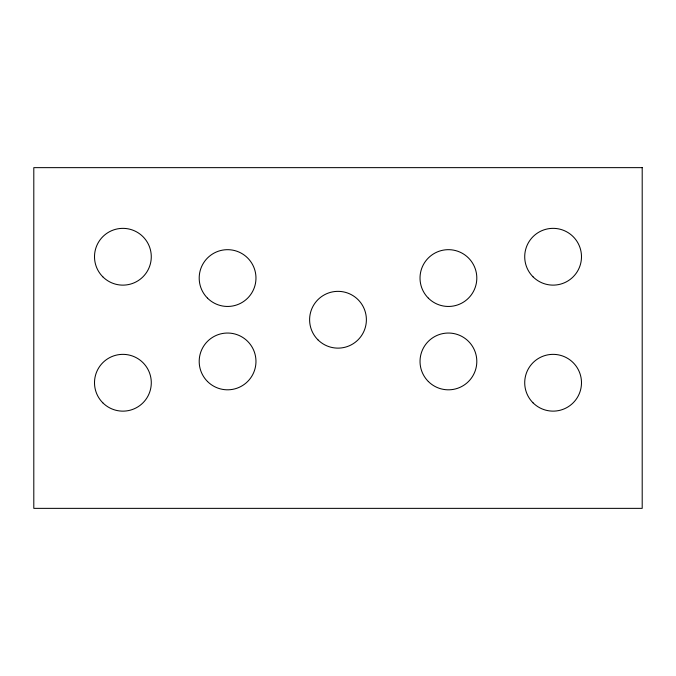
<?xml version="1.0" encoding="UTF-8"?>
<svg xmlns="http://www.w3.org/2000/svg" width="676" height="676" viewBox="0 0 676 676"><rect width="100%" height="100%" fill="white"/><g stroke="black" fill="none" stroke-linecap="round" stroke-linejoin="round"><path stroke-width="1.01" d="M642.2 167.64L33.8 167.648L33.8 508.36L642.2 508.36L642.2 167.64M533.026 402.82A28.392 28.392 0 0 0 580.523 390.094A28.392 28.392 0 0 0 545.752 355.322A28.392 28.392 0 0 0 533.026 402.82M102.82 402.828A28.392 28.392 0 0 0 150.326 390.094A28.392 28.392 0 0 0 115.554 355.322A28.392 28.392 0 0 0 102.82 402.828M428.339 298.141A28.392 28.392 0 0 0 475.845 285.407A28.392 28.392 0 0 0 441.073 250.635A28.392 28.392 0 0 0 428.339 298.141M207.507 298.141A28.392 28.392 0 0 0 255.004 285.416A28.392 28.392 0 0 0 220.232 250.644A28.392 28.392 0 0 0 207.507 298.141M207.507 381.501A28.392 28.392 0 0 0 255.004 368.775A28.392 28.392 0 0 0 220.232 334.003A28.392 28.392 0 0 0 207.507 381.501M428.339 381.501A28.392 28.392 0 0 0 475.845 368.775A28.392 28.392 0 0 0 441.073 334.003A28.392 28.392 0 0 0 428.339 381.501M102.82 276.822A28.392 28.392 0 0 0 150.317 264.096A28.392 28.392 0 0 0 115.545 229.325A28.392 28.392 0 0 0 102.82 276.822M533.026 276.814A28.392 28.392 0 0 0 580.523 264.088A28.392 28.392 0 0 0 545.752 229.316A28.392 28.392 0 0 0 533.026 276.814M317.923 339.817A28.392 28.392 0 0 0 365.42 327.091A28.392 28.392 0 0 0 330.649 292.319A28.392 28.392 0 0 0 317.923 339.817"/></g></svg>
